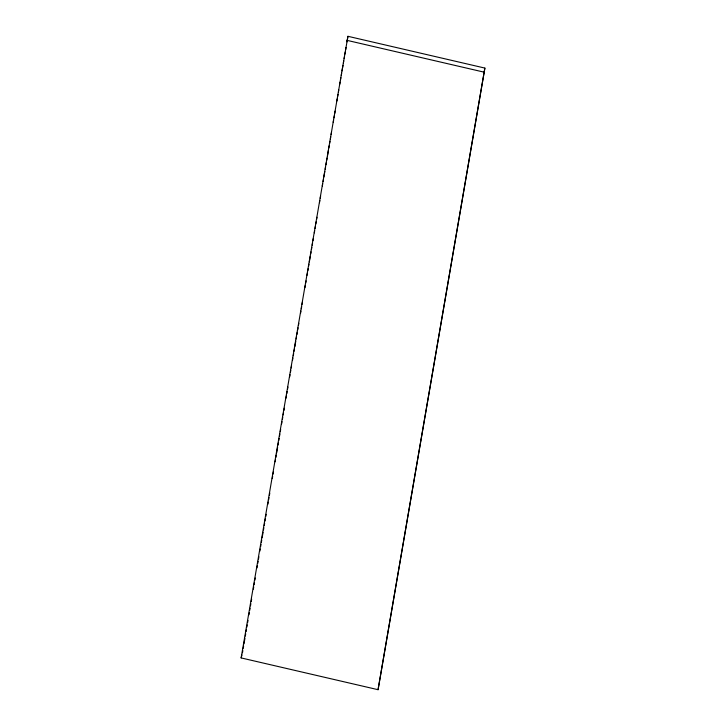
<?xml version="1.0" encoding="UTF-8"?>
<svg xmlns="http://www.w3.org/2000/svg" width="726" height="726" viewBox="0 0 726 726"><rect width="100%" height="100%" fill="white"/><g stroke="black" fill="none" stroke-linecap="round" stroke-linejoin="round"><path stroke-width="1.09" d="M241.123 657.919L347.935 36.3L484.877 68.081L378.065 689.7L241.123 657.919L241.985 654.925M242.466 652.81L242.847 650.578M243.228 648.336L243.609 646.104M243.99 643.871L244.943 638.29M245.334 636.058L245.715 633.825M246.096 631.584L246.477 629.351M246.858 627.119L247.239 624.886M247.62 622.654L248.002 620.421M248.964 614.831L249.345 612.599M249.726 610.366L250.107 608.134M250.488 605.901L250.869 603.669M251.25 601.437L251.632 599.195M253.356 589.149L253.737 586.917M254.118 584.675L254.499 582.443M254.88 580.21L255.262 577.978M256.986 567.923L257.367 565.69M257.748 563.458L258.129 561.225M258.51 558.993L258.901 556.76M259.854 551.17L260.235 548.938M260.616 546.705L260.997 544.473M261.378 542.24L261.759 540.008M262.14 537.775L263.102 532.185M263.484 529.953L263.865 527.72M264.246 525.488L264.627 523.255M265.008 521.014L265.389 518.781M265.78 516.549L266.161 514.317M267.876 504.261L268.257 502.029M268.638 499.797L269.019 497.564M269.41 495.332L269.791 493.099M272.268 478.579L272.658 476.347M273.04 474.114L273.421 471.873M275.136 461.827L275.517 459.594M275.898 457.353L276.288 455.12M276.67 452.888L277.622 447.307M278.004 445.074L278.385 442.842M278.766 440.6L279.147 438.368M279.537 436.135L279.918 433.903M280.3 431.671L280.681 429.438M281.634 423.848L282.015 421.615M282.396 419.383L282.777 417.151M283.167 414.918L283.548 412.686M283.93 410.453L284.311 408.212M286.026 398.166L286.416 395.933M286.797 393.692L287.178 391.459M287.56 389.227L287.941 386.994M289.656 376.939L290.046 374.707M290.427 372.474L290.808 370.242M291.19 368.009L291.571 365.777M292.524 360.187L292.905 357.954M293.295 355.722L293.676 353.489M294.057 351.257L294.438 349.024M294.82 346.792L295.772 341.202M296.154 338.969L296.535 336.737M296.925 334.505L297.306 332.272M297.687 330.031L298.068 327.798M298.45 325.566L298.831 323.333M300.555 313.278L300.936 311.046M301.317 308.813L301.698 306.581M302.08 304.348L302.461 302.116M304.947 287.596L305.328 285.363M305.71 283.131L306.091 280.889M307.053 275.308L307.434 273.076M307.815 270.843L308.196 268.611M308.577 266.369L308.958 264.137M309.34 261.904L310.292 256.323M310.683 254.091L311.064 251.858M311.445 249.617L311.826 247.385M312.207 245.152L312.588 242.92M312.97 240.687L313.351 238.455M314.313 232.865L314.694 230.632M315.075 228.4L315.456 226.167M315.837 223.935L316.218 221.702M316.6 219.47L316.981 217.228M319.467 202.708L319.848 200.476M320.23 198.243L320.62 196.011M322.335 185.956L322.716 183.723M323.097 181.491L323.478 179.258M323.86 177.026L324.821 171.436M325.203 169.203L325.584 166.971M325.965 164.738L326.346 162.506M326.727 160.274L327.108 158.041M327.499 155.809L328.451 150.218M328.833 147.986L329.214 145.754M329.595 143.521L329.976 141.289M330.357 139.047L330.738 136.815M331.129 134.582L331.51 132.35M333.225 122.295L333.606 120.062M333.987 117.83L334.377 115.597M334.759 113.365L335.14 111.132M336.855 101.077L337.236 98.845M337.617 96.612L338.007 94.38M338.389 92.148L338.77 89.906M339.723 84.325L340.104 82.092M340.485 79.86L340.866 77.628M341.256 75.386L341.637 73.154M342.019 70.921L342.971 65.34M343.353 63.108L343.734 60.875M344.115 58.634L344.496 56.401M344.886 54.169L345.267 51.936M345.649 49.704L346.03 47.471M346.983 41.881L347.935 36.3M378.065 689.7L484.877 68.081M346.792 40.302L483.725 72.074"/></g></svg>
